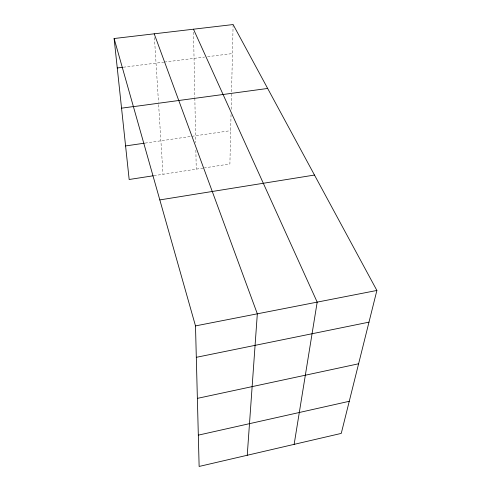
<?xml version="1.0" encoding="UTF-8"?>
<svg xmlns="http://www.w3.org/2000/svg" width="491" height="491" viewBox="0 0 491 491"><rect width="100%" height="100%" fill="white"/><g stroke="black" fill="none" stroke-linecap="round" stroke-linejoin="round"><path stroke-width="0.37" stroke-dasharray="2.46 1.84" d="M231.034 114.63L229.898 163.957L204.471 167.879M231.157 109.284L231.525 93.265M231.562 91.737L233.108 24.55M153.971 175.668L203.722 167.996M145.121 143.096L230.666 130.655M123.345 67.218L163.644 62.179M164.405 62.081L204.587 57.054M207.601 56.68L232.439 53.574M154.438 37.568L158.495 102.404M158.636 104.663L162.994 174.274M193.534 32.191L194.823 97.47M194.841 98.237L195.719 142.586M195.866 150.172L196.24 169.15"/><path stroke-width="0.74" d="M247.237 455.261L257.327 313.817L154.205 33.811M294.14 444.355L317.186 302.125L193.479 29.202M376.885 290.457L341.257 433.4L199.131 466.45L195.498 325.901L114.115 38.519L233.108 24.55L376.885 290.457L195.498 325.901M198.321 435.143L349.261 401.294M197.37 398.373L358.608 363.782M196.308 357.325L368.987 322.151M159.82 199.917L314.479 175.048M153.223 175.784L129.164 179.497L114.115 38.519M125.579 145.937L144.366 143.2M121.547 108.173L133.632 106.535M133.411 106.651L267.663 88.454M117.257 67.979L122.584 67.31"/></g></svg>
